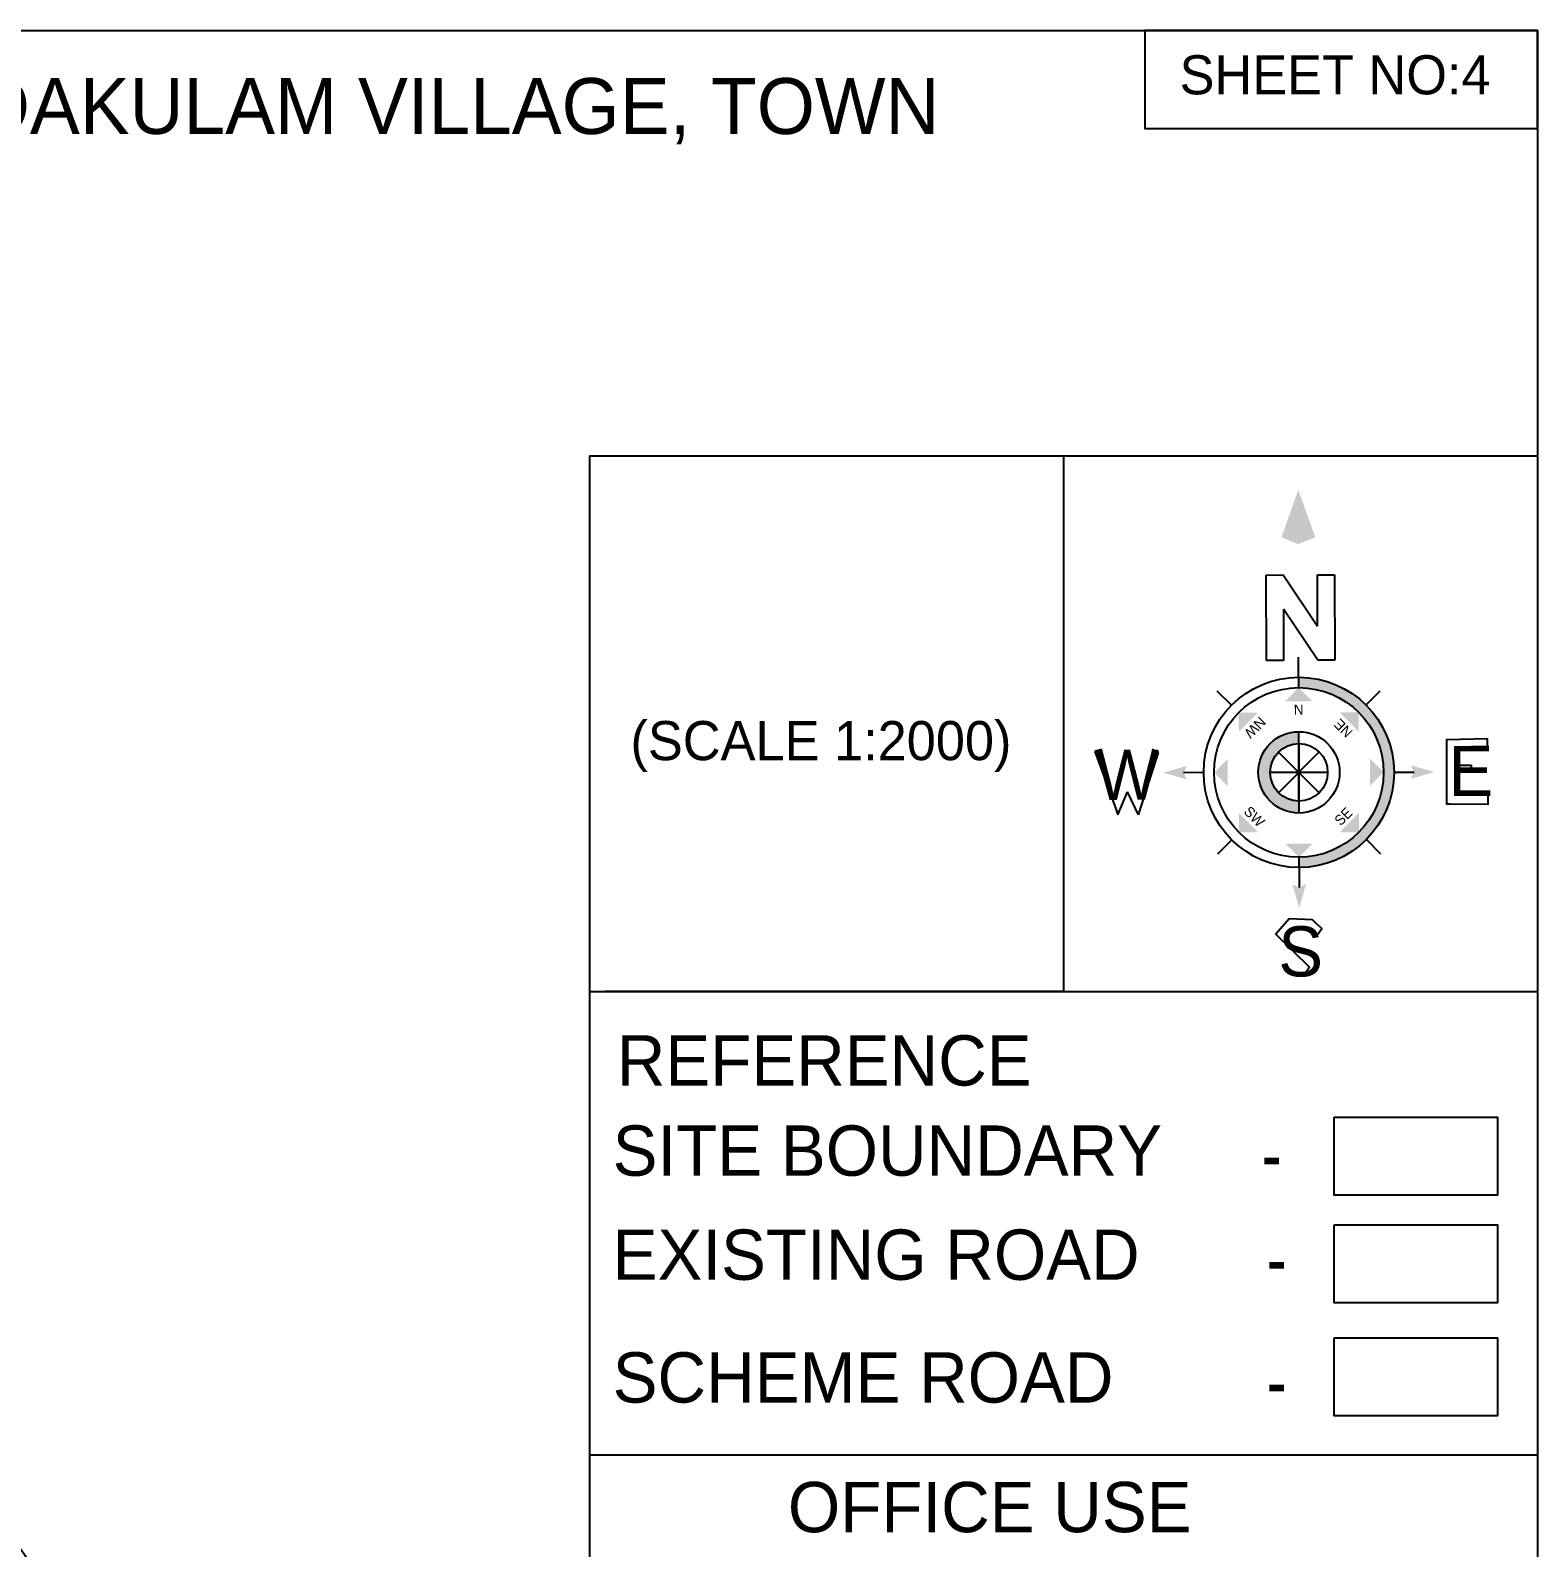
# Model space of a CAD drawing. Header units: metres. Extents: x 297 to 3998, y 336 to 1712.
# Drawn here: x 3728.3 to 3998, y 1290.3 to 1561.8 of the extents above; entities that cross this region are included whole.
import ezdxf
from ezdxf.enums import TextEntityAlignment as Align

# ---------------------------------------------------------------- set-up
doc = ezdxf.new("R2010")
doc.units = ezdxf.units.M
doc.header["$MEASUREMENT"] = 0
doc.styles.get("Standard").update_dxf_attribs({"font": 'CENSCBK.TTF'})

msp = doc.modelspace()

# ---------------------------------------------------------------- hatches: boundary and pattern name
at = {"linetype": 'ByBlock', "lineweight": -2}
h = msp.add_hatch(color=0, dxfattribs=at)
h.paths.add_polyline_path([(3955.354, 1413.884), (3955.359, 1412.021, 1), (3955.271, 1446.078), (3955.276, 1444.215, -1)])
h.paths.add_polyline_path([(3955.302, 1434.197), (3955.296, 1436.329, 1), (3955.334, 1421.77), (3955.328, 1423.902, -1)])

# ---------------------------------------------------------------- linework, layer by layer
at = {"color": 7}
for p, q in [((3828.372, 1485.699), (3828.372, 499.936)), ((3828.372, 1485.699), (3998.036, 1485.699)), ((3913.204, 1485.699), (3913.204, 1389.85)), ((3828.372, 1306.971), (3998.036, 1306.971))]:
    msp.add_line(p, q, dxfattribs=at)
at = {"color": 0, "linetype": 'ByBlock', "lineweight": -2}
for p, q in [((3949.467, 1464.367), (3952.524, 1464.375)), ((3949.506, 1449.081), (3949.467, 1464.367)), ((3952.524, 1464.375), (3958.662, 1455.219)), ((3958.638, 1464.391), (3961.696, 1464.399)), ((3958.662, 1455.219), (3958.638, 1464.391)), ((3961.696, 1464.399), (3961.735, 1449.112)), ((3952.54, 1458.261), (3952.563, 1449.089)), ((3958.678, 1449.104), (3952.54, 1458.261)), ((3952.563, 1449.089), (3949.506, 1449.081)), ((3955.271, 1446.078), (3955.262, 1449.674)), ((3961.735, 1449.112), (3958.678, 1449.104)), ((3955.271, 1446.078), (3955.276, 1444.215)), ((3943.244, 1441.059), (3940.694, 1443.596)), ((3967.325, 1441.121), (3969.861, 1443.671)), ((3955.302, 1434.197), (3955.296, 1436.329)), ((3955.328, 1423.902), (3955.302, 1434.197)), ((3955.302, 1434.197), (3955.328, 1423.902)), ((3958.964, 1425.419), (3951.666, 1432.68)), ((3951.666, 1432.68), (3958.964, 1425.419)), ((3951.685, 1425.401), (3958.945, 1432.699)), ((3958.945, 1432.699), (3951.685, 1425.401)), ((3938.287, 1429.006), (3934.691, 1428.997)), ((3950.168, 1429.036), (3960.462, 1429.063)), ((3960.462, 1429.063), (3950.168, 1429.036)), ((3972.343, 1429.093), (3975.94, 1429.102)), ((3955.328, 1423.902), (3955.334, 1421.77)), ((3943.305, 1416.978), (3940.769, 1414.428)), ((3967.387, 1417.04), (3969.936, 1414.503)), ((3955.359, 1412.021), (3955.354, 1413.884)), ((3955.359, 1412.021), (3955.368, 1408.425))]:
    msp.add_line(p, q, dxfattribs=at)
at = {"color": 7, "linetype": 'ByBlock'}
for p, q in [((3918.792, 1432.775), (3922.482, 1422.703)), ((3926.594, 1421.444), (3930.193, 1432.637)), ((3930.193, 1432.637), (3929.067, 1433.119)), ((3983.112, 1430.318), (3986.126, 1430.318)), ((3986.126, 1430.318), (3986.102, 1429.319)), ((3922.943, 1421.444), (3924.676, 1425.548)), ((3926.594, 1421.444), (3924.676, 1425.548)), ((3922.482, 1422.703), (3922.943, 1421.444)), ((3828.372, 1389.85), (3998.036, 1389.85)), ((3913.204, 1389.85), (3831.221, 1389.85))]:
    msp.add_line(p, q, dxfattribs=at)
at = {"color": 7}
for points in [[(3998.036, 499.936), (2798.366, 499.936), (2798.366, 1561.819), (3998.036, 1561.819)], [(3998.036, 1561.819), (3927.775, 1561.819), (3927.775, 1544.239), (3998.036, 1544.239)], [(3961.642, 1367.339), (3990.875, 1367.339), (3990.875, 1353.39), (3961.642, 1353.39)], [(3961.642, 1348.101), (3990.875, 1348.101), (3990.875, 1334.152), (3961.642, 1334.152)], [(3961.642, 1327.852), (3990.875, 1327.852), (3990.875, 1313.903), (3961.642, 1313.903)]]:
    msp.add_lwpolyline(points, close=True, dxfattribs=at)
at = {"color": 7, "linetype": 'ByBlock'}
for points in [[(3989.106, 1424.851), (3989.106, 1423.293), (3982.298, 1423.354), (3981.786, 1423.358), (3981.758, 1434.943), (3989.081, 1435.113)], [(3989.08, 1433.808), (3989.081, 1435.113)], [(3920.051, 1433.118), (3918.792, 1432.775)], [(3958.583, 1399.929), (3959.426, 1401.118), (3958.286, 1402.159), (3957.74, 1402.654), (3953.573, 1402.852), (3951.192, 1400.078), (3957.194, 1394.173), (3956.55, 1393.232), (3954.309, 1393.184), (3952.881, 1394.749), (3952.563, 1393.941)]]:
    msp.add_lwpolyline(points, dxfattribs=at)
at = {"color": 1, "linetype": 'ByBlock'}
msp.add_circle((3312.782, 1009.358), 500, dxfattribs=at)
at = {"color": 0, "linetype": 'ByBlock', "lineweight": -2}
for radius in [17.028, 15.165, 7.279, 5.147]:
    msp.add_circle((3955.315, 1429.05), radius, dxfattribs=at)
for points in [[(3955.199, 1479.596), (3952.187, 1471.096), (3955.223, 1469.891)], [(3955.223, 1469.891), (3958.253, 1471.112), (3955.199, 1479.596)], [(3955.276, 1444.215), (3957.709, 1441.794), (3952.856, 1441.782)], [(3944.564, 1439.745), (3947.996, 1439.754), (3944.573, 1436.314)], [(3966.011, 1439.8), (3966.02, 1436.369), (3962.58, 1439.792)], [(3940.15, 1429.011), (3942.57, 1431.443), (3942.583, 1426.591)], [(3970.48, 1429.088), (3968.06, 1426.656), (3968.048, 1431.509)], [(3931.051, 1428.987), (3935.294, 1430.211), (3934.691, 1428.997)], [(3935.3, 1427.785), (3934.691, 1428.997), (3931.051, 1428.987)], [(3975.33, 1430.314), (3975.94, 1429.102), (3979.579, 1429.112)], [(3979.579, 1429.112), (3975.336, 1427.888), (3975.94, 1429.102)], [(3944.619, 1418.299), (3944.61, 1421.73), (3948.051, 1418.308)], [(3966.066, 1418.354), (3962.634, 1418.345), (3966.057, 1421.785)], [(3955.354, 1413.884), (3952.921, 1416.305), (3957.774, 1416.317)], [(3955.377, 1404.785), (3954.153, 1409.029), (3955.368, 1408.425)], [(3956.58, 1409.035), (3955.368, 1408.425), (3955.377, 1404.785)]]:
    msp.add_solid(points, dxfattribs=at)

# ---------------------------------------------------------------- texts
at = {"color": 0}
for s, p in [('SHEET NO:4', (3933.966, 1550.368)), ('(SCALE 1:2000)', (3835.723, 1431.236))]:
    msp.add_text(s, height=7, dxfattribs=at).set_placement(p)
at = {"color": 0, "linetype": 'ByBlock', "lineweight": -2}
for s, height, rotation, p in [('NW', 1.8198, 225.14682, (3946.831, 1437.723)), ('N', 1.82, 180.14682, (3955.269, 1441.182)), ('NE', 1.8198, 135.14682, (3963.9, 1437.597)), ('E', 8.969, 0.14682, (3986.112, 1424.832)), ('W', 8.969, 0.14682, (3924.606, 1424.139)), ('SW', 1.8198, 315.14682, (3946.698, 1420.509)), ('SE', 1.8198, 45.14682, (3963.919, 1420.521))]:
    msp.add_text(s, height=height, rotation=rotation, dxfattribs=at).set_placement(p, align=Align.CENTER)
msp.add_text('S', height=8.969, dxfattribs=at).set_placement((3955.638, 1392.544), align=Align.CENTER)
at = {"color": 0, "linetype": 'Continuous'}
for s, p in [('REFERENCE ', (3833.274, 1373.013)), ('SITE BOUNDARY   ', (3832.531, 1356.883)), ('EXISTING ROAD   ', (3832.531, 1338.258)), ('SCHEME ROAD   ', (3832.531, 1316.288)), ('OFFICE USE ', (3863.892, 1293.1))]:
    msp.add_text(s, height=9, dxfattribs=at).set_placement(p)
at = {"color": 7, "linetype": 'ByBlock', "width": 0.75}
for p in [(3948.685, 1355.38), (3949.567, 1336.724), (3949.567, 1314.754)]:
    msp.add_text('-', height=10.7, dxfattribs=at).set_placement(p)
at = {"color": 0, "lineweight": -2, "ltscale": 200, "insert": (2828.456, 1553.274), "char_height": 10, "width": 1068.55351, "attachment_point": 1}
msp.add_mtext('\\A1;{\\C256;TOPO PLAN SHOWING THE PROPOSED CONSTRUCTION OF RESIDENTIAL APARTMENT BUILDING IN  T.S.NO: 11/21, R.S.NO : 316/2, AT MADAKULAM VILLAGE, TOWN SURVEY WARD NO:XXII, BLOCK NO:6, THIRUPARANKUNDRAM TALUK, MADURAI  DISTRICT. (MADURAI CORPORATION) }', dxfattribs=at)

doc.saveas('drawing.dxf')
